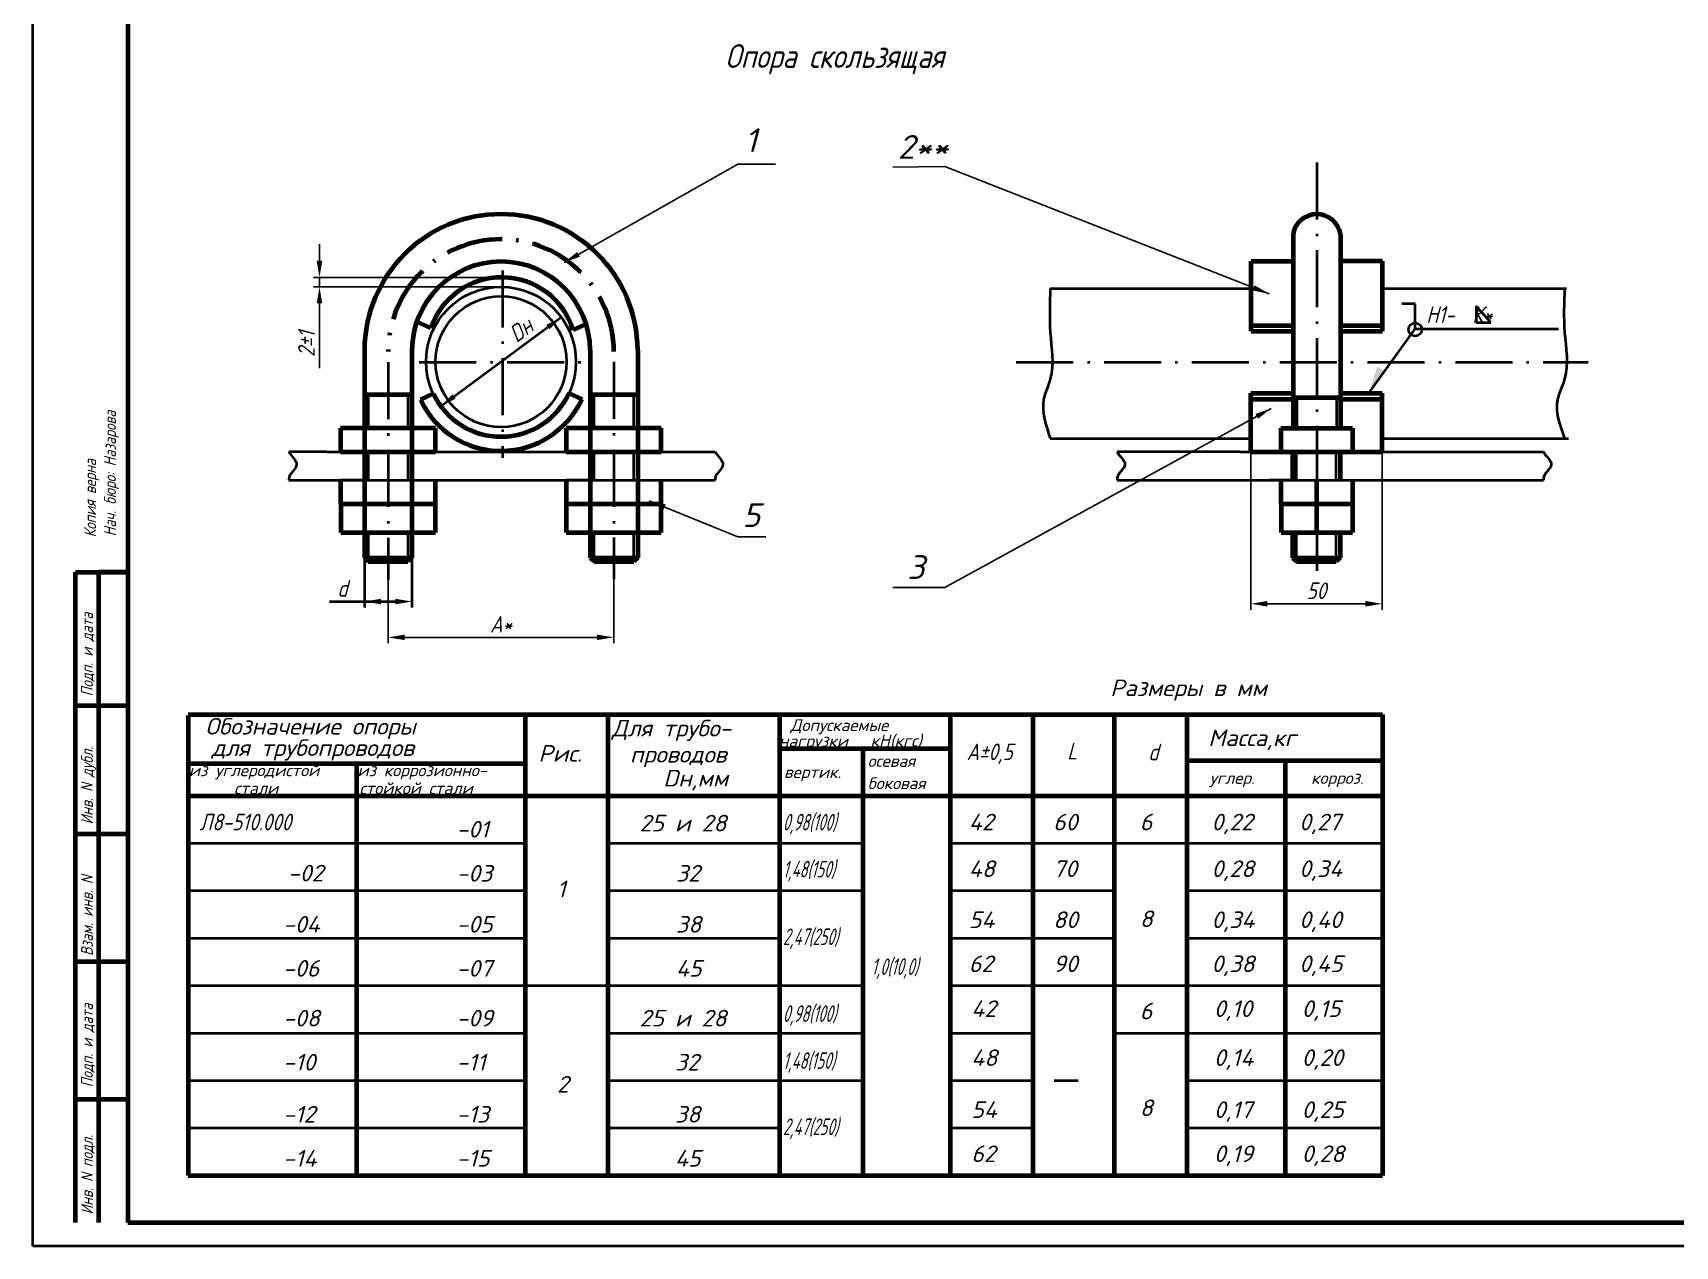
# Model space of a CAD drawing. Extents: x 2364 to 24352926, y -9422284 to 1126.
# Drawn here: x 3353.8 to 3699.6, y -189.2 to 66.4 of the extents above; entities that cross this region are included whole.
import ezdxf

# ---------------------------------------------------------------- set-up
doc = ezdxf.new("R2010")
doc.units = 0
doc.linetypes.add('ACAD_ISO10W100', pattern=[18.5, 12, -3, 0.5, -3])
doc.layers.get('Defpoints').update_dxf_attribs({"linetype": 'CONTINUOUS'})
doc.layers.add('ОСНОВНЫЕ', color=5, linetype='CONTINUOUS')
doc.layers.add('ТОНКИЕ', color=4, linetype='CONTINUOUS')
doc.styles.add('25', font='romans.shx', dxfattribs={"width": 0.8, "oblique": 15, "height": 2.5})
doc.styles.add('35', font='romans.shx', dxfattribs={"width": 0.8, "oblique": 15, "height": 3.5})
doc.styles.add('5', font='romans.shx', dxfattribs={"oblique": 15, "height": 3.5})
doc.styles.get("Standard").update_dxf_attribs({"font": 'romans.shx'})
doc.dimstyles.get("Standard").update_dxf_attribs({"dimtxt": 0.18, "dimasz": 0.18, "dimexe": 0.18, "dimexo": 0.0625, "dimgap": 0.09, "dimtad": 0, "dimtih": 1, "dimtoh": 1, "dimdec": 4, "dimzin": 0, "dimdsep": 46, "dimtxsty": 'STANDARD', "dimcen": 0.09, "dimadec": 0, "dimazin": 0, "dimtfac": 1, "dimtdec": 4, "dimtofl": 0, "dimtmove": 0, "dimatfit": 3, "dimfxl": 1, "dimtolj": 1, "dimtzin": 0, "dimarcsym": 0})

# ---------------------------------------------------------------- blocks, each defined once
blk = doc.blocks.new('*D32')
at = {"layer": 'Defpoints', "color": 0, "linetype": 'Continuous', "lineweight": 40, "transparency": 16777216}
for p in [(3610.26, -21.81), (3637.91, -21.81), (3637.91, -53.84)]:
    blk.add_point(p, dxfattribs=at)
at = {"layer": 'ОСНОВНЫЕ', "color": 0, "linetype": 'Continuous', "lineweight": -2, "transparency": 16777216}
for p, q in [((3610.26, -21.81), (3610.26, -55.09)), ((3637.91, -21.81), (3637.91, -55.09)), ((3613.76, -53.84), (3634.41, -53.84))]:
    blk.add_line(p, q, dxfattribs=at)
at = {"layer": 'ОСНОВНЫЕ', "color": 0, "linetype": 'Continuous', "lineweight": 40, "transparency": 16777216}
for points in [[(3613.76, -53.25), (3613.76, -54.42), (3610.26, -53.84)], [(3634.41, -53.25), (3634.41, -54.42), (3637.91, -53.84)]]:
    blk.add_solid(points, dxfattribs=at)
at = {"layer": 'ОСНОВНЫЕ', "color": 0, "linetype": 'Continuous', "lineweight": 40, "transparency": 16777216, "insert": (3624.08, -51.09), "char_height": 3.5, "attachment_point": 5, "style": '35'}
blk.add_mtext('\\A1;50', dxfattribs=at)
blk = doc.blocks.new('*D33')
at = {"layer": 'Defpoints', "color": 0, "linetype": 'Continuous', "lineweight": 40, "transparency": 16777216}
for p in [(3452.7, 14.92), (3414.13, 12.93), (3452.68, 12.93)]:
    blk.add_point(p, dxfattribs=at)
at = {"layer": 'ОСНОВНЫЕ', "color": 0, "linetype": 'Continuous', "lineweight": -2, "transparency": 16777216}
for p, q in [((3414.13, 18.42), (3414.13, 21.92)), ((3452.7, 14.92), (3412.88, 14.92)), ((3414.13, 14.92), (3414.13, 12.93)), ((3452.68, 12.93), (3412.88, 12.93)), ((3414.13, 9.43), (3414.13, -4.2))]:
    blk.add_line(p, q, dxfattribs=at)
at = {"layer": 'ОСНОВНЫЕ', "color": 0, "linetype": 'Continuous', "lineweight": 40, "transparency": 16777216}
for points in [[(3413.54, 18.42), (3414.71, 18.42), (3414.13, 14.92)], [(3413.54, 9.43), (3414.71, 9.43), (3414.13, 12.93)]]:
    blk.add_solid(points, dxfattribs=at)
at = {"layer": 'ОСНОВНЫЕ', "color": 0, "linetype": 'Continuous', "lineweight": 40, "transparency": 16777216, "insert": (3411.38, 0.87), "char_height": 3.5, "attachment_point": 5, "rotation": 90, "style": '35'}
blk.add_mtext('\\A1;2±1', dxfattribs=at)
blk = doc.blocks.new('*D34')
at = {"layer": 'Defpoints', "color": 0, "linetype": 'Continuous', "lineweight": 40, "transparency": 16777216}
for p in [(3428.58, -48.8), (3476.09, -48.65), (3476.09, -60.91)]:
    blk.add_point(p, dxfattribs=at)
at = {"layer": 'ОСНОВНЫЕ', "color": 0, "linetype": 'Continuous', "lineweight": -2, "transparency": 16777216}
for p, q in [((3428.58, -48.8), (3428.58, -62.16)), ((3476.09, -48.65), (3476.09, -62.16)), ((3432.08, -60.91), (3472.59, -60.91))]:
    blk.add_line(p, q, dxfattribs=at)
at = {"layer": 'ОСНОВНЫЕ', "color": 0, "linetype": 'Continuous', "lineweight": 40, "transparency": 16777216}
for points in [[(3432.08, -60.33), (3432.08, -61.49), (3428.58, -60.91)], [(3472.59, -60.33), (3472.59, -61.49), (3476.09, -60.91)]]:
    blk.add_solid(points, dxfattribs=at)
at = {"layer": 'ОСНОВНЫЕ', "color": 0, "linetype": 'Continuous', "lineweight": 40, "transparency": 16777216, "insert": (3452.34, -58.16), "char_height": 3.5, "attachment_point": 5, "style": '35'}
blk.add_mtext('\\A1;A*', dxfattribs=at)

msp = doc.modelspace()

# ---------------------------------------------------------------- hatches: boundary and pattern name
at = {"layer": 'ОСНОВНЫЕ', "linetype": 'Continuous', "lineweight": 40}
msp.add_hatch(color=4, dxfattribs=at).paths.add_polyline_path([(3635.14543, -9.45157), (3636.8889, -3.86656), (3638.41074, -4.91416)])

# ---------------------------------------------------------------- linework, layer by layer
at = {"layer": 'ОСНОВНЫЕ', "color": 4, "linetype": 'Continuous', "lineweight": 40}
for p, q in [((3353.76235, 20.83486), (3353.76235, 230.83486)), ((3353.76235, -189.16514), (3353.76235, 20.83486)), ((3568.03642, 12.57454), (3610.34011, 12.57454)), ((3637.98574, 12.57454), (3676.72763, 12.57454)), ((3644.8936, 9.33555), (3642.09874, 9.33555)), ((3644.8936, 4.05203), (3644.8936, 9.33555)), ((3660.84379, 5.42485), (3657.73392, 8.85931)), ((3657.73392, 8.85931), (3657.73392, 5.42485)), ((3439.67169, -12.22656), (3465.05829, 6.53549)), ((3635.14575, -9.44452), (3644.8936, 4.05203)), ((3644.8936, 4.05203), (3675.0729, 4.09163)), ((3657.73392, 5.42485), (3660.84379, 5.42485)), ((3424.41131, -9.72318), (3424.41131, -16.8217)), ((3432.75223, -9.72318), (3432.75223, -16.8217)), ((3471.91952, -9.72318), (3471.91952, -16.62724)), ((3480.26044, -9.72318), (3480.26044, -16.62724)), ((3619.99261, -10.38973), (3619.99261, -16.62724)), ((3628.33353, -10.38973), (3628.33353, -16.62724)), ((3568.03642, -18.9896), (3610.26039, -18.9896)), ((3637.90602, -18.9896), (3677.18208, -18.9896)), ((3415.70403, -21.80694), (3407.70403, -21.80694)), ((3407.70403, -21.80694), (3407.70403, -21.80694)), ((3415.70403, -21.80694), (3423.58156, -21.80694)), ((3424.41131, -21.8217), (3424.41131, -27.80694)), ((3432.75223, -21.8217), (3432.75223, -27.80694)), ((3433.58168, -21.80694), (3489.48837, -21.80694)), ((3438.58168, -21.8217), (3438.58168, -21.8217)), ((3463.21224, -21.80694), (3471.08978, -21.80694)), ((3471.91952, -21.80694), (3471.91952, -27.80694)), ((3480.26044, -21.80694), (3480.26044, -27.80694)), ((3486.08989, -21.8217), (3486.08989, -21.8217)), ((3489.48837, -21.80694), (3497.48837, -21.80694)), ((3608.00871, -21.80694), (3582.13106, -21.80694)), ((3608.00871, -21.80694), (3663.9154, -21.80694)), ((3619.85431, -21.80694), (3619.85431, -27.80694)), ((3628.19522, -21.80694), (3628.19522, -27.80694)), ((3663.9154, -21.80694), (3671.9154, -21.80694)), ((3407.70403, -27.80694), (3497.48837, -27.80694)), ((3423.58156, -27.80694), (3418.58156, -27.80694)), ((3471.08978, -27.80694), (3466.08978, -27.80694)), ((3582.13106, -27.80694), (3671.9154, -27.80694)), ((3619.16272, -27.80694), (3614.16272, -27.80694)), ((3438.58168, -32.80694), (3438.58168, -32.80694)), ((3486.08989, -32.80694), (3486.08989, -32.80694)), ((3424.41131, -38.79583), (3424.41131, -44.95286)), ((3432.75223, -38.79583), (3432.75223, -44.95286)), ((3471.91952, -38.78492), (3471.91952, -44.95286)), ((3480.26044, -38.7923), (3480.26044, -44.95286)), ((3619.85431, -38.79583), (3619.85431, -44.95286)), ((3628.19522, -38.79583), (3628.19522, -44.95286)), ((3423.58156, -44.13278), (3423.58156, -54.61712)), ((3433.58197, -44.13278), (3433.58197, -54.61712)), ((3416.26168, -53.36712), (3430.08197, -53.36712)), ((3386.46905, -104.26653), (3457.41861, -104.26653)), ((3474.85554, -104.26653), (3528.5593, -104.26653)), ((3546.92488, -104.26653), (3637.98835, -104.26653)), ((3386.46905, -114.26653), (3457.41861, -114.26653)), ((3474.85554, -114.26653), (3528.5593, -114.26653)), ((3546.92488, -114.26653), (3581.47951, -114.26653)), ((3596.80227, -114.26653), (3637.98835, -114.26653)), ((3386.46905, -124.26653), (3457.41861, -124.26653)), ((3474.85554, -124.26653), (3511.14014, -124.26653)), ((3546.92488, -124.26653), (3581.47951, -124.26653)), ((3596.80227, -124.26653), (3637.98835, -124.26653)), ((3386.46905, -134.26653), (3528.5593, -134.26653)), ((3546.92488, -134.26653), (3637.98835, -134.26653)), ((3386.46905, -144.26653), (3457.41861, -144.26653)), ((3474.85554, -144.26653), (3528.5593, -144.26653)), ((3546.92488, -144.26653), (3564.33896, -144.26653)), ((3581.47951, -144.26653), (3637.98835, -144.26653)), ((3386.46905, -154.26653), (3457.41861, -154.26653)), ((3474.85554, -154.26653), (3528.5593, -154.26653)), ((3546.92488, -154.26653), (3564.33896, -154.26653)), ((3568.88162, -154.27536), (3573.92051, -154.27536)), ((3596.80227, -154.26653), (3637.98835, -154.26653)), ((3386.46905, -164.26653), (3457.41861, -164.26653)), ((3474.85554, -164.26653), (3511.14014, -164.26653)), ((3546.92488, -164.26653), (3564.33896, -164.26653)), ((3596.80227, -164.26653), (3637.98835, -164.26653)), ((3650.76235, -189.16514), (3353.76235, -189.16514)), ((3947.76235, -189.16514), (3650.76235, -189.16514))]:
    msp.add_line(p, q, dxfattribs=at)
at = {"layer": 'ОСНОВНЫЕ', "lineweight": 100}
msp.add_line((3373.76235, 225.83486), (3373.76235, -184.16514), dxfattribs=at)
at = {"layer": 'ОСНОВНЫЕ', "color": 3, "linetype": 'ACAD_ISO10W100', "lineweight": 40}
for p, q in [((3624.16293, 39.12682), (3624.16293, -47.19825)), ((3452.68007, 16.39418), (3452.68007, -23.10426))]:
    msp.add_line(p, q, dxfattribs=at)
at = {"layer": 'ОСНОВНЫЕ', "lineweight": 80}
for p, q in [((3619.16293, 23.99854), (3619.16293, -16.62724)), ((3629.16293, 23.99854), (3629.16293, -16.62724)), ((3610.34011, 3.56793), (3610.34011, 18.30962)), ((3610.34011, 18.30962), (3619.16293, 18.30962)), ((3637.98574, 18.30962), (3629.16293, 18.30962)), ((3637.98574, 3.56793), (3637.98574, 18.30962)), ((3610.34011, 12.57454), (3610.34011, 12.94384)), ((3637.98574, 12.57454), (3637.98574, 12.94384)), ((3437.54779, 4.19451), (3434.60252, 5.56364)), ((3470.29096, 5.06579), (3467.55281, 3.83949)), ((3610.34011, 4.79423), (3619.16293, 4.79423)), ((3610.34011, 3.56793), (3619.16293, 3.56793)), ((3629.16293, 4.79423), (3637.98574, 4.79423)), ((3629.16293, 3.56793), (3637.98574, 3.56793)), ((3423.58156, -0.43345), (3423.58156, -44.13278)), ((3433.58168, -0.43345), (3433.58168, -44.13307)), ((3471.1483, -0.43345), (3471.1483, -21.8217)), ((3481.14842, -0.43345), (3481.14842, -21.80694)), ((3423.58156, -9.72318), (3433.58168, -9.72318)), ((3438.09853, -9.59768), (3435.37804, -10.86232)), ((3466.70294, -9.44452), (3469.42339, -10.70915)), ((3471.08978, -9.72318), (3481.08989, -9.72318)), ((3610.26039, -9.44452), (3619.16293, -9.44452)), ((3610.26039, -21.80694), (3610.26039, -9.44452)), ((3629.16293, -9.44452), (3637.90602, -9.44452)), ((3637.90602, -21.80694), (3637.90602, -9.44452)), ((3610.26039, -10.70915), (3619.16293, -10.70915)), ((3610.26039, -12.80032), (3610.26039, -12.43103)), ((3619.16287, -10.38973), (3629.16298, -10.38973)), ((3629.16293, -10.70915), (3637.90602, -10.70915)), ((3637.90602, -12.80032), (3637.90602, -12.43103)), ((3418.58156, -16.8217), (3418.58156, -21.8217)), ((3433.58168, -16.8217), (3418.58156, -16.8217)), ((3438.58168, -16.83029), (3433.58168, -16.83029)), ((3438.58168, -21.8217), (3438.58168, -16.8217)), ((3466.08978, -16.8217), (3466.08978, -21.8217)), ((3481.08989, -16.8217), (3466.08978, -16.8217)), ((3486.08989, -16.83029), (3481.08989, -16.83029)), ((3486.08989, -21.8217), (3486.08989, -16.8217)), ((3616.62221, -16.83029), (3616.62221, -21.83029)), ((3616.62221, -16.83029), (3631.70364, -16.83029)), ((3631.70364, -16.83029), (3631.70364, -21.83029)), ((3418.58156, -21.8217), (3433.58168, -21.8217)), ((3433.58168, -21.8217), (3438.58168, -21.8217)), ((3466.08978, -21.8217), (3481.08989, -21.8217)), ((3471.1483, -21.80694), (3471.1483, -44.13278)), ((3481.08989, -21.8217), (3486.08989, -21.8217)), ((3481.14842, -21.80694), (3481.14842, -44.13307)), ((3610.26039, -21.80694), (3619.08321, -21.80694)), ((3616.62221, -21.80694), (3631.70364, -21.80694)), ((3619.08309, -21.80694), (3619.08309, -27.80694)), ((3629.08321, -21.80694), (3637.90602, -21.80694)), ((3629.08321, -21.80694), (3629.08321, -27.80694)), ((3418.58156, -27.80694), (3418.58156, -32.80694)), ((3438.58168, -32.80694), (3438.58168, -27.80694)), ((3466.08978, -27.80694), (3466.08978, -32.80694)), ((3486.08989, -32.80694), (3486.08989, -27.80694)), ((3616.62221, -27.80694), (3616.62221, -32.80694)), ((3631.70364, -27.80694), (3631.70364, -32.80694)), ((3418.58156, -32.80694), (3433.58168, -32.80694)), ((3418.5938, -32.80694), (3418.5938, -38.79583)), ((3433.58168, -32.80694), (3438.58168, -32.80694)), ((3438.54748, -38.78492), (3438.54748, -32.80694)), ((3466.08978, -32.80694), (3481.08989, -32.80694)), ((3466.10201, -32.80694), (3466.10201, -38.79583)), ((3481.08989, -32.80694), (3486.08989, -32.80694)), ((3486.05569, -38.79538), (3486.05569, -32.80694)), ((3616.63445, -32.80694), (3616.63445, -38.79583)), ((3616.63445, -32.80694), (3629.16284, -32.80694)), ((3629.16284, -32.80694), (3631.70364, -32.80694)), ((3631.6914, -32.80694), (3631.6914, -38.79583)), ((3418.5938, -38.79583), (3433.58168, -38.79583)), ((3433.3005, -38.79583), (3438.5626, -38.79583)), ((3466.10479, -38.79583), (3481.09267, -38.79583)), ((3480.80871, -38.79583), (3486.05569, -38.79583)), ((3616.63445, -38.79583), (3629.16284, -38.79583)), ((3619.08309, -38.79583), (3619.08309, -44.13278)), ((3629.08321, -38.79583), (3629.08321, -44.13307)), ((3629.16284, -38.79583), (3631.6914, -38.79583)), ((3423.58156, -44.13278), (3433.58168, -44.13278)), ((3423.58156, -44.13278), (3424.41131, -44.95286)), ((3424.41131, -44.95286), (3432.75223, -44.95286)), ((3433.58197, -44.13278), (3432.75223, -44.95286)), ((3471.1483, -44.13278), (3481.14842, -44.13278)), ((3471.1483, -44.13278), (3471.97805, -44.95286)), ((3471.97805, -44.95286), (3480.31897, -44.95286)), ((3481.14871, -44.13278), (3480.31897, -44.95286)), ((3619.08309, -44.13278), (3619.91284, -44.95286)), ((3619.08309, -44.13278), (3629.08321, -44.13278)), ((3619.91284, -44.95286), (3628.25375, -44.95286)), ((3629.0835, -44.13278), (3628.25375, -44.95286)), ((3373.76235, -184.16514), (3655.76235, -184.16514)), ((3655.76235, -184.16514), (3942.76235, -184.16514))]:
    msp.add_line(p, q, dxfattribs=at)
at = {"layer": 'ОСНОВНЫЕ', "color": 5, "linetype": 'Continuous', "lineweight": 100}
for p, q in [((3624.16293, -38.79583), (3624.16293, -27.80694)), ((3362.71079, -47.16514), (3373.60188, -47.16514)), ((3362.71079, -184.16514), (3362.71079, -47.16514)), ((3373.60188, -47.16514), (3367.60188, -47.16514)), ((3373.60188, -47.16514), (3367.60188, -47.16514)), ((3367.60188, -47.16514), (3367.60188, -184.16514)), ((3362.71079, -75.29426), (3373.60188, -75.29426)), ((3362.71079, -102.29426), (3373.60188, -102.29426)), ((3362.71079, -129.29426), (3362.71079, -102.29426)), ((3373.60188, -129.29426), (3362.71079, -129.29426)), ((3362.71079, -158.16514), (3373.60188, -158.16514)), ((3362.71079, -184.16514), (3362.71079, -158.16514))]:
    msp.add_line(p, q, dxfattribs=at)
at = {"layer": 'ОСНОВНЫЕ', "color": 6, "lineweight": 80}
for p, q in [((3386.46905, -77.13276), (3637.98835, -77.13276)), ((3386.46905, -77.37293), (3386.46905, -174.26653)), ((3457.41861, -77.37484), (3457.41861, -174.26653)), ((3474.85554, -77.13276), (3474.85554, -174.26653)), ((3511.04087, -77.13276), (3511.04087, -174.26653)), ((3546.92488, -77.13276), (3546.92488, -174.26653)), ((3564.33896, -77.13276), (3564.33896, -174.26653)), ((3581.47951, -77.13276), (3581.47951, -174.26653)), ((3596.80227, -77.13276), (3596.80227, -174.26653)), ((3637.98835, -77.13276), (3637.98835, -174.26653)), ((3511.1171, -84.33989), (3546.92488, -84.33989)), ((3528.5593, -84.33989), (3528.5593, -174.26653)), ((3386.46102, -87.48748), (3457.45912, -87.48748)), ((3421.91917, -87.48748), (3421.91917, -174.26653)), ((3596.80227, -86.82892), (3637.98835, -86.82892)), ((3617.52193, -86.86323), (3617.52193, -174.26653)), ((3386.46905, -94.26653), (3637.98835, -94.26653)), ((3386.46905, -174.26653), (3637.98835, -174.26653))]:
    msp.add_line(p, q, dxfattribs=at)
at = {"layer": 'ОСНОВНЫЕ', "color": 4, "linetype": 'Continuous', "lineweight": 40}
for centre, radius in [((3452.36499, -2.84553), 15.78365), ((3452.36499, -2.84553), 13.78365), ((3644.8936, 3.94503), 1.40305)]:
    msp.add_circle(centre, radius, dxfattribs=at)
at = {"layer": 'ОСНОВНЫЕ', "lineweight": 80}
for centre, radius, start, end in [((3452.36499, -0.54537), 28.78365, 0.222797, 179.777203), ((3624.16293, 23.17011), 5.06816, 9.407612, 170.592388), ((3452.36499, -0.54537), 18.78365, 0.3414104, 179.6585896), ((3452.49569, -0.85652), 15.77823, 17.1658646, 161.3294427), ((3452.36499, -2.84553), 15.78365, 205.3276322, 335.2859148), ((3452.36499, -2.84553), 18.78365, 205.2644067, 335.2511477)]:
    msp.add_arc(centre, radius, start, end, dxfattribs=at)
at = {"layer": 'ОСНОВНЫЕ', "color": 3, "linetype": 'ACAD_ISO10W100', "lineweight": 80}
msp.add_arc((3452.36499, -0.81846), 23.78365, 0.3414104, 179.6585896, dxfattribs=at)
at = {"layer": 'ОСНОВНЫЕ', "color": 4, "linetype": 'Continuous', "lineweight": 40}
for points, knots in [([(3568.03642, 12.57454), (3567.92451, 9.51386), (3567.69363, 3.19965), (3569.17977, -4.8769), (3565.61473, -11.94376), (3567.08771, -16.22935), (3568.03642, -18.9896)], [0, 0, 0, 0, 9.228255114, 19.037952934, 23.616089932, 31.900673524, 31.900673524, 31.900673524, 31.900673524]), ([(3676.35654, 12.57454), (3676.23623, 9.51633), (3675.98802, 3.20722), (3677.58824, -4.9151), (3673.73166, -11.91923), (3675.3295, -16.22316), (3676.35654, -18.9896)], [0, 0, 0, 0, 9.228255114, 19.037952934, 23.653824955, 31.959320812, 31.959320812, 31.959320812, 31.959320812]), ([(3407.70403, -21.80694), (3408.1064, -22.77325), (3409.99725, -23.98606), (3408.56337, -25.91619), (3407.65312, -26.85918), (3407.69369, -27.61438), (3407.70403, -27.80694)], [0, 0, 0, 0, 3.140202655, 4.665724573, 6.316390326, 6.881321029, 6.881321029, 6.881321029, 6.881321029]), ([(3497.48837, -21.80694), (3497.89074, -22.77325), (3499.78159, -23.98606), (3498.34771, -25.91619), (3497.43746, -26.85918), (3497.47803, -27.61438), (3497.48837, -27.80694)], [0, 0, 0, 0, 3.140202655, 4.665724573, 6.316390326, 6.881321029, 6.881321029, 6.881321029, 6.881321029]), ([(3582.13106, -21.80694), (3582.53343, -22.77325), (3584.42429, -23.98606), (3582.9904, -25.91619), (3582.08016, -26.85918), (3582.12072, -27.61438), (3582.13106, -27.80694)], [0, 0, 0, 0, 3.140202655, 4.665724573, 6.316390326, 6.881321029, 6.881321029, 6.881321029, 6.881321029]), ([(3671.9154, -21.80694), (3672.31777, -22.77325), (3674.20863, -23.98606), (3672.77474, -25.91619), (3671.8645, -26.85918), (3671.90506, -27.61438), (3671.9154, -27.80694)], [0, 0, 0, 0, 3.140202655, 4.665724573, 6.316390326, 6.881321029, 6.881321029, 6.881321029, 6.881321029])]:
    msp.add_open_spline(points, degree=3, knots=knots, dxfattribs=at)
for points in [[(3461.89687, 4.92438), (3462.59028, 3.98614), (3465.05829, 6.53549)], [(3442.13971, -9.67721), (3442.83312, -10.61545), (3439.67169, -12.22656)], [(3427.08156, -52.78379), (3427.08156, -53.95045), (3423.58156, -53.36712)], [(3430.08197, -52.78379), (3430.08197, -53.95045), (3433.58197, -53.36712)]]:
    msp.add_solid(points, dxfattribs=at)
at = {"layer": 'ТОНКИЕ', "color": 3, "linetype": 'ACAD_ISO10W100', "lineweight": 40}
for p, q in [((3428.58177, -2.92766), (3428.58177, -48.80241)), ((3435.13851, -2.95746), (3469.65424, -2.95746)), ((3476.08998, -2.89787), (3476.08998, -48.64823)), ((3560.85604, -2.95746), (3681.29248, -2.95746))]:
    msp.add_line(p, q, dxfattribs=at)

# ---------------------------------------------------------------- texts
at = {"layer": 'ОСНОВНЫЕ', "color": 4, "linetype": 'Continuous', "lineweight": 40, "style": '5', "oblique": 15}
for s, p in [('1', (3503.67724, 41.33036)), ('2**', (3535.92992, 39.91766)), ('5', (3503.16414, -37.65472)), ('3', (3537.89104, -48.60403))]:
    msp.add_text(s, height=5, dxfattribs=at).set_placement(p)
at = {"layer": 'ОСНОВНЫЕ', "color": 4, "linetype": 'Continuous', "lineweight": 40, "style": '5', "oblique": 15, "width": 0.8}
msp.add_text('H1-  К*', height=3.5, dxfattribs=at).set_placement((3647.22679, 5.3213))
at = {"layer": 'ОСНОВНЫЕ', "color": 4, "lineweight": 40, "style": '5', "oblique": 15}
for s, height, p in [('Размеры в мм', 3.5, (3580.6565, -73.29701)), ('Обозначение опоры', 3.5, (3390.07951, -81.38847)), ('Для трубо-', 3.5, (3475.68542, -81.79226)), ('Допускаемые', 2.5, (3513.2924, -80.64986)), ('для трубопроводов', 3.5, (3391.39314, -85.90462)), ('нагрузки', 2.5, (3510.88445, -83.97874)), ('кН(кгс)', 2.5, (3530.1852, -83.92285)), ('Масса,кг', 3.5, (3601.30098, -83.82019)), ('Рис.', 3.5, (3460.24153, -87.10179)), ('проводов', 3.5, (3479.51391, -87.28195)), ('осевая', 2.5, (3529.56781, -88.19244)), ('из углеродистой', 2.5, (3386.62312, -90.1723)), ('из коррозионно-', 2.5, (3422.12256, -90.1723)), ('Dн,мм', 3.5, (3486.54013, -92.32674)), ('вертик.', 2.5, (3511.94389, -90.54148)), ('корроз.', 2.5, (3622.95859, -91.77848)), ('стали', 2.5, (3396.1564, -93.93449)), ('стойкой стали', 2.5, (3422.56131, -93.93449)), ('боковая', 2.5, (3529.56781, -92.88975)), ('углер.', 2.5, (3601.6147, -91.77848)), ('-01', 3.5, (3442.98434, -103.08343)), ('25 и 28', 3.5, (3481.53082, -101.78923)), ('42', 3.5, (3550.87961, -101.56946)), ('60', 3.5, (3568.63568, -101.56946)), ('6', 3.5, (3586.87766, -101.56946)), ('0,22', 3.5, (3601.98834, -101.56946)), ('0,27', 3.5, (3620.4643, -101.56946)), ('-02', 3.5, (3407.4849, -112.31854)), ('-03', 3.5, (3442.98434, -112.36207)), ('32', 3.5, (3489.21319, -112.36207)), ('48', 3.5, (3550.87961, -111.4028)), ('70', 3.5, (3568.63568, -111.4028)), ('0,28', 3.5, (3601.98834, -111.4028)), ('0,34', 3.5, (3620.4643, -111.4028)), ('1', 3.5, (3464.14328, -115.67736)), ('-04', 3.5, (3406.46469, -123.10926)), ('-05', 3.5, (3442.98434, -123.10926)), ('38', 3.5, (3489.21319, -123.10926)), ('54', 3.5, (3550.87961, -122.14998)), ('80', 3.5, (3568.63568, -122.14998)), ('8', 3.5, (3586.87766, -121.95532)), ('0,34', 3.5, (3601.98834, -122.14998)), ('0,40', 3.5, (3620.4643, -122.14998)), ('62', 3.5, (3550.87961, -131.42863)), ('90', 3.5, (3568.63568, -131.42863)), ('0,38', 3.5, (3601.98834, -131.42863)), ('0,45', 3.5, (3620.4643, -131.42863)), ('-06', 3.5, (3406.46469, -132.3879)), ('-07', 3.5, (3442.98434, -132.3879)), ('45', 3.5, (3489.21319, -132.3879)), ('42', 3.5, (3551.39203, -140.88781)), ('6', 3.5, (3586.87766, -141.382)), ('0,10', 3.5, (3602.50076, -140.88781)), ('0,15', 3.5, (3620.97672, -140.88781)), ('-08', 3.5, (3406.46469, -142.88136)), ('-09', 3.5, (3442.98434, -142.88136)), ('25 и 28', 3.5, (3481.53082, -142.88136)), ('-10', 3.5, (3406.46469, -152.16001)), ('-11', 3.5, (3442.98434, -152.16001)), ('32', 3.5, (3489.00572, -152.16001)), ('48', 3.5, (3551.39203, -151.20074)), ('0,14', 3.5, (3602.50076, -151.20074)), ('0,20', 3.5, (3620.97672, -151.20074)), ('2', 3.5, (3464.14328, -156.80577)), ('54', 3.5, (3551.39203, -162.16926)), ('8', 3.5, (3586.87766, -161.76785)), ('0,17', 3.5, (3602.50076, -162.16926)), ('0,25', 3.5, (3620.97672, -162.16926)), ('-12', 3.5, (3406.46469, -163.12853)), ('-13', 3.5, (3442.98434, -163.12853)), ('38', 3.5, (3489.00572, -163.12853)), ('-14', 3.5, (3406.46469, -172.40718)), ('-15', 3.5, (3442.98434, -172.40718)), ('45', 3.5, (3489.00572, -172.40718)), ('62', 3.5, (3551.39203, -171.4479)), ('0,19', 3.5, (3602.50076, -171.4479)), ('0,28', 3.5, (3620.97672, -171.4479))]:
    msp.add_text(s, height=height, dxfattribs=at).set_placement(p)
at = {"layer": 'ОСНОВНЫЕ', "color": 4, "lineweight": 40, "style": '5', "oblique": 15, "width": 0.6}
for s, p in [('0,98(100)', (3511.72366, -101.60115)), ('1,48(150)', (3511.72366, -111.49591)), ('2,47(250)', (3511.72366, -125.73842)), ('1,0(10,0)', (3530.37125, -132.01969)), ('0,98(100)', (3511.72366, -141.92983)), ('1,48(150)', (3511.72366, -151.82459)), ('2,47(250)', (3511.72366, -165.76728))]:
    msp.add_text(s, height=3.5, dxfattribs=at).set_placement(p)
at = {"layer": 'ОСНОВНЫЕ', "color": 4, "linetype": 'Continuous', "lineweight": 40, "insert": (3490.43894, 60.32097), "char_height": 3.5, "width": 1.6890089, "attachment_point": 1, "style": '35'}
msp.add_mtext('\\A1;', dxfattribs=at)
at = {"layer": 'ОСНОВНЫЕ', "color": 4, "linetype": 'Continuous', "lineweight": 40, "insert": (3456.52071, 3.86905), "char_height": 3.5, "attachment_point": 5, "rotation": 36.4663733, "style": '35'}
msp.add_mtext('D{\\Fromans.shx|c204;н}', dxfattribs=at)
at = {"layer": 'ОСНОВНЫЕ', "color": 4, "linetype": 'Continuous', "lineweight": 40, "char_height": 3.5, "attachment_point": 5, "style": '35'}
for s, insert in [('\\A1;d', (3418.96366, -50.61712)), ('{\\Fromans.shx|c204;А}±{\\Fromans.shx|c204;0,5}', (3555.27366, -85.42865)), ('L', (3572.66259, -84.88331)), ('d', (3589.75442, -85.08007))]:
    msp.add_mtext(s, dxfattribs=dict(at, insert=insert))
at = {"layer": 'ТОНКИЕ', "lineweight": 80, "style": '25', "oblique": 15, "width": 0.8}
msp.add_text('Опора скользящая', height=5, dxfattribs=at).set_placement((3499.56483, 59.05198))
at = {"layer": 'ТОНКИЕ', "lineweight": 40, "style": '25', "oblique": 15, "width": 0.8}
for s, p in [('Нач. бюро: Назарова', (3371.26104, -39.64478)), ('Копия верна', (3367.08453, -39.84863)), ('Подп. и дата', (3366.41382, -73.35658)), ('Инв. N дубл.', (3366.41382, -100.31797)), ('Взам. инв. N', (3366.41382, -128.01466)), ('Подп. и дата', (3366.41382, -155.71136)), ('Инв. N подл.', (3366.41382, -182.47267))]:
    msp.add_text(s, height=2.5, rotation=90, dxfattribs=at).set_placement(p)
msp.add_text('Л8-510.000', height=3.5, dxfattribs=at).set_placement((3388.87843, -101.56786))

# ---------------------------------------------------------------- dimensions: what is measured, and where the dimension line sits
at = {"layer": 'ОСНОВНЫЕ', "color": 4, "linetype": 'Continuous', "lineweight": 40}
dim = msp.add_linear_dim(base=(3414.12775, 12.93497), p1=(3452.70286, 14.92035), p2=(3452.68007, 12.93497), angle=90, text='2±1', dimstyle='STANDARD', override={"dimtxt": 2.5, "dimasz": 3.5, "dimexe": 1.25, "dimexo": 0, "dimgap": 1, "dimtad": 1, "dimtih": 0, "dimtoh": 0, "dimzin": 8, "dimlunit": 6, "dimtxsty": '35', "dimcen": -2.5, "dimtofl": 1}, dxfattribs=at)
dim.commit()
dim.dimension.update_dxf_attribs({"geometry": '*D33', "text_midpoint": (3411.37775, 0.86606)})
for base, p1, p2, text, picture, middle in [((3637.90602, -53.83637), (3610.26039, -21.80694), (3637.90602, -21.80694), '50', '*D32', (3624.08321, -51.08637)), ((3476.08998, -60.90943), (3428.58177, -48.80241), (3476.08998, -48.64823), 'A*', '*D34', (3452.33587, -58.15943))]:
    dim = msp.add_linear_dim(base=base, p1=p1, p2=p2, text=text, dimstyle='STANDARD', override={"dimtxt": 2.5, "dimasz": 3.5, "dimexe": 1.25, "dimexo": 0, "dimgap": 1, "dimtad": 1, "dimtih": 0, "dimtoh": 0, "dimzin": 8, "dimlunit": 6, "dimtxsty": '35', "dimcen": -2.5, "dimtofl": 1}, dxfattribs=at)
    dim.commit()
    dim.dimension.update_dxf_attribs({"geometry": picture, "text_midpoint": middle})

# ---------------------------------------------------------------- leaders
for points in [[(3465.62988, 18.04147), (3502.21449, 38.80587), (3510.13548, 38.80587)], [(3614.13574, 11.44295), (3545.85621, 38.25105), (3534.88375, 38.17495)], [(3614.58326, -12.66537), (3545.85621, -50.38245), (3534.88375, -50.38245)], [(3483.58989, -32.12173), (3502.21449, -39.7019), (3508.13548, -39.7019)]]:
    msp.add_leader(points, dimstyle='STANDARD', override={"dimtxt": 2.5, "dimasz": 3.5, "dimexe": 1.25, "dimexo": 0, "dimgap": 1, "dimtih": 0, "dimtoh": 0, "dimzin": 8, "dimlunit": 6, "dimtxsty": '35', "dimcen": -2.5, "dimtofl": 1}, dxfattribs=at)

doc.saveas('drawing.dxf')
